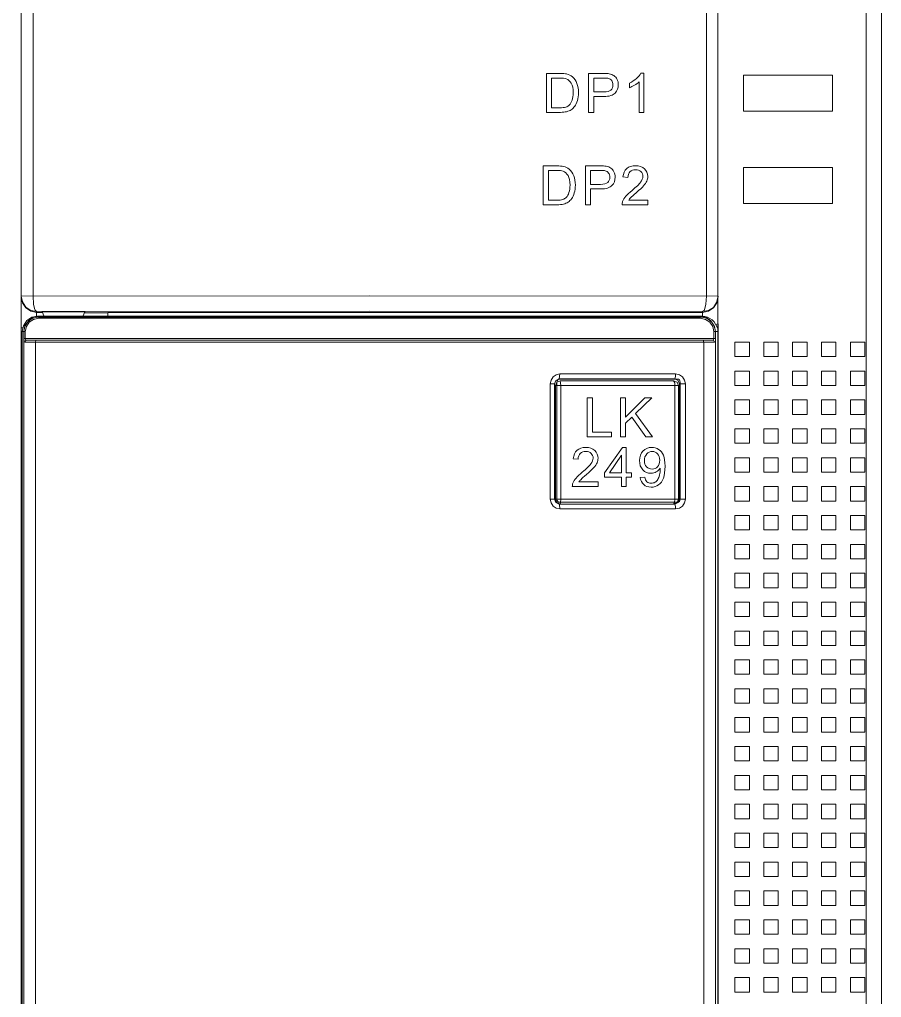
# Model space of a CAD drawing. Header units: millimetres. Extents: x 33157 to 59611, y -29750 to 1750.
# Drawn here: x 54313 to 54357.8, y 377.6 to 428.4 of the extents above; entities that cross this region are included whole.
import ezdxf

# ---------------------------------------------------------------- set-up
doc = ezdxf.new("R2010")
doc.units = ezdxf.units.MM
doc.layers.get('0').update_dxf_attribs({"lineweight": 18})

msp = doc.modelspace()

# ---------------------------------------------------------------- linework, layer by layer
at = {"lineweight": 9}
for p, q in [((54313.099, 478.395), (54313.099, 314.004)), ((54313.718, 478.395), (54313.718, 414.042)), ((54348.704, 478.395), (54348.704, 414.042)), ((54349.307, 478.395), (54349.307, 351.241)), ((54357.001, 474.188), (54357.001, 352.975)), ((54357.801, 473.388), (54357.801, 353.458)), ((54349.307, 414.042), (54349.307, 413.996)), ((54349.322, 414.042), (54349.322, 413.996)), ((54313.899, 413.242), (54313.899, 412.986)), ((54314.019, 412.941), (54314.019, 412.895)), ((54317.61, 413.197), (54317.61, 413.001)), ((54348.387, 412.941), (54348.387, 412.895)), ((54348.507, 413.242), (54348.507, 412.986)), ((54349.322, 412.609), (54349.322, 353.458)), ((54313.159, 412.201), (54313.159, 357.002)), ((54313.235, 412.201), (54313.235, 351.497)), ((54313.31, 412.201), (54313.31, 411.84)), ((54349.096, 412.201), (54349.096, 411.84)), ((54349.171, 412.201), (54349.171, 351.497)), ((54349.307, 412.201), (54349.307, 354.016)), ((54313.853, 411.643), (54313.853, 351.497)), ((54348.568, 411.643), (54348.568, 351.497)), ((54340.587, 409.487), (54340.587, 403.499)), ((54340.813, 409.487), (54340.813, 403.499)), ((54340.859, 409.396), (54340.859, 403.499)), ((54341.145, 409.396), (54341.145, 403.499)), ((54347.059, 409.396), (54347.059, 403.499)), ((54347.255, 409.396), (54347.255, 403.499)), ((54347.301, 409.487), (54347.301, 403.499)), ((54347.617, 409.487), (54347.617, 403.499))]:
    msp.add_line(p, q, dxfattribs=at)
for points in [[(54350.628, 423.649), (54355.26, 423.649), (54355.26, 425.527), (54350.628, 425.527)], [(54350.628, 418.849), (54355.26, 418.849), (54355.26, 420.727), (54350.628, 420.727)]]:
    msp.add_lwpolyline(points, close=True, dxfattribs=at)
for points in [[(54350.187, 410.9), (54350.937, 410.9), (54350.937, 411.65), (54350.187, 411.65)], [(54351.687, 410.9), (54352.437, 410.9), (54352.437, 411.65), (54351.687, 411.65)], [(54353.187, 410.9), (54353.937, 410.9), (54353.937, 411.65), (54353.187, 411.65)], [(54354.687, 410.9), (54355.437, 410.9), (54355.437, 411.65), (54354.687, 411.65)], [(54356.187, 410.9), (54356.937, 410.9), (54356.937, 411.65), (54356.187, 411.65)], [(54350.187, 409.4), (54350.937, 409.4), (54350.937, 410.15), (54350.187, 410.15)], [(54351.687, 409.4), (54352.437, 409.4), (54352.437, 410.15), (54351.687, 410.15)], [(54353.187, 409.4), (54353.937, 409.4), (54353.937, 410.15), (54353.187, 410.15)], [(54354.687, 409.4), (54355.437, 409.4), (54355.437, 410.15), (54354.687, 410.15)], [(54356.187, 409.4), (54356.937, 409.4), (54356.937, 410.15), (54356.187, 410.15)], [(54350.187, 407.9), (54350.937, 407.9), (54350.937, 408.65), (54350.187, 408.65)], [(54351.687, 407.9), (54352.437, 407.9), (54352.437, 408.65), (54351.687, 408.65)], [(54353.187, 407.9), (54353.937, 407.9), (54353.937, 408.65), (54353.187, 408.65)], [(54354.687, 407.9), (54355.437, 407.9), (54355.437, 408.65), (54354.687, 408.65)], [(54356.187, 407.9), (54356.937, 407.9), (54356.937, 408.65), (54356.187, 408.65)], [(54350.187, 406.4), (54350.937, 406.4), (54350.937, 407.15), (54350.187, 407.15)], [(54351.687, 406.4), (54352.437, 406.4), (54352.437, 407.15), (54351.687, 407.15)], [(54353.187, 406.4), (54353.937, 406.4), (54353.937, 407.15), (54353.187, 407.15)], [(54354.687, 406.4), (54355.437, 406.4), (54355.437, 407.15), (54354.687, 407.15)], [(54356.187, 406.4), (54356.937, 406.4), (54356.937, 407.15), (54356.187, 407.15)], [(54350.187, 404.9), (54350.937, 404.9), (54350.937, 405.65), (54350.187, 405.65)], [(54351.687, 404.9), (54352.437, 404.9), (54352.437, 405.65), (54351.687, 405.65)], [(54353.187, 404.9), (54353.937, 404.9), (54353.937, 405.65), (54353.187, 405.65)], [(54354.687, 404.9), (54355.437, 404.9), (54355.437, 405.65), (54354.687, 405.65)], [(54356.187, 404.9), (54356.937, 404.9), (54356.937, 405.65), (54356.187, 405.65)], [(54350.187, 403.4), (54350.937, 403.4), (54350.937, 404.15), (54350.187, 404.15)], [(54351.687, 403.4), (54352.437, 403.4), (54352.437, 404.15), (54351.687, 404.15)], [(54353.187, 403.4), (54353.937, 403.4), (54353.937, 404.15), (54353.187, 404.15)], [(54354.687, 403.4), (54355.437, 403.4), (54355.437, 404.15), (54354.687, 404.15)], [(54356.187, 403.4), (54356.937, 403.4), (54356.937, 404.15), (54356.187, 404.15)], [(54350.187, 401.9), (54350.937, 401.9), (54350.937, 402.65), (54350.187, 402.65)], [(54351.687, 401.9), (54352.437, 401.9), (54352.437, 402.65), (54351.687, 402.65)], [(54353.187, 401.9), (54353.937, 401.9), (54353.937, 402.65), (54353.187, 402.65)], [(54354.687, 401.9), (54355.437, 401.9), (54355.437, 402.65), (54354.687, 402.65)], [(54356.187, 401.9), (54356.937, 401.9), (54356.937, 402.65), (54356.187, 402.65)], [(54350.187, 400.4), (54350.937, 400.4), (54350.937, 401.15), (54350.187, 401.15)], [(54351.687, 400.4), (54352.437, 400.4), (54352.437, 401.15), (54351.687, 401.15)], [(54353.187, 400.4), (54353.937, 400.4), (54353.937, 401.15), (54353.187, 401.15)], [(54354.687, 400.4), (54355.437, 400.4), (54355.437, 401.15), (54354.687, 401.15)], [(54356.187, 400.4), (54356.937, 400.4), (54356.937, 401.15), (54356.187, 401.15)], [(54350.187, 398.9), (54350.937, 398.9), (54350.937, 399.65), (54350.187, 399.65)], [(54351.687, 398.9), (54352.437, 398.9), (54352.437, 399.65), (54351.687, 399.65)], [(54353.187, 398.9), (54353.937, 398.9), (54353.937, 399.65), (54353.187, 399.65)], [(54354.687, 398.9), (54355.437, 398.9), (54355.437, 399.65), (54354.687, 399.65)], [(54356.187, 398.9), (54356.937, 398.9), (54356.937, 399.65), (54356.187, 399.65)], [(54350.187, 397.4), (54350.937, 397.4), (54350.937, 398.15), (54350.187, 398.15)], [(54351.687, 397.4), (54352.437, 397.4), (54352.437, 398.15), (54351.687, 398.15)], [(54353.187, 397.4), (54353.937, 397.4), (54353.937, 398.15), (54353.187, 398.15)], [(54354.687, 397.4), (54355.437, 397.4), (54355.437, 398.15), (54354.687, 398.15)], [(54356.187, 397.4), (54356.937, 397.4), (54356.937, 398.15), (54356.187, 398.15)], [(54350.187, 395.9), (54350.937, 395.9), (54350.937, 396.65), (54350.187, 396.65)], [(54351.687, 395.9), (54352.437, 395.9), (54352.437, 396.65), (54351.687, 396.65)], [(54353.187, 395.9), (54353.937, 395.9), (54353.937, 396.65), (54353.187, 396.65)], [(54354.687, 395.9), (54355.437, 395.9), (54355.437, 396.65), (54354.687, 396.65)], [(54356.187, 395.9), (54356.937, 395.9), (54356.937, 396.65), (54356.187, 396.65)], [(54350.187, 394.4), (54350.937, 394.4), (54350.937, 395.15), (54350.187, 395.15)], [(54351.687, 394.4), (54352.437, 394.4), (54352.437, 395.15), (54351.687, 395.15)], [(54353.187, 394.4), (54353.937, 394.4), (54353.937, 395.15), (54353.187, 395.15)], [(54354.687, 394.4), (54355.437, 394.4), (54355.437, 395.15), (54354.687, 395.15)], [(54356.187, 394.4), (54356.937, 394.4), (54356.937, 395.15), (54356.187, 395.15)], [(54350.187, 392.9), (54350.937, 392.9), (54350.937, 393.65), (54350.187, 393.65)], [(54351.687, 392.9), (54352.437, 392.9), (54352.437, 393.65), (54351.687, 393.65)], [(54353.187, 392.9), (54353.937, 392.9), (54353.937, 393.65), (54353.187, 393.65)], [(54354.687, 392.9), (54355.437, 392.9), (54355.437, 393.65), (54354.687, 393.65)], [(54356.187, 392.9), (54356.937, 392.9), (54356.937, 393.65), (54356.187, 393.65)], [(54350.187, 391.4), (54350.937, 391.4), (54350.937, 392.15), (54350.187, 392.15)], [(54351.687, 391.4), (54352.437, 391.4), (54352.437, 392.15), (54351.687, 392.15)], [(54353.187, 391.4), (54353.937, 391.4), (54353.937, 392.15), (54353.187, 392.15)], [(54354.687, 391.4), (54355.437, 391.4), (54355.437, 392.15), (54354.687, 392.15)], [(54356.187, 391.4), (54356.937, 391.4), (54356.937, 392.15), (54356.187, 392.15)], [(54350.187, 389.9), (54350.937, 389.9), (54350.937, 390.65), (54350.187, 390.65)], [(54351.687, 389.9), (54352.437, 389.9), (54352.437, 390.65), (54351.687, 390.65)], [(54353.187, 389.9), (54353.937, 389.9), (54353.937, 390.65), (54353.187, 390.65)], [(54354.687, 389.9), (54355.437, 389.9), (54355.437, 390.65), (54354.687, 390.65)], [(54356.187, 389.9), (54356.937, 389.9), (54356.937, 390.65), (54356.187, 390.65)], [(54350.187, 388.4), (54350.937, 388.4), (54350.937, 389.15), (54350.187, 389.15)], [(54351.687, 388.4), (54352.437, 388.4), (54352.437, 389.15), (54351.687, 389.15)], [(54353.187, 388.4), (54353.937, 388.4), (54353.937, 389.15), (54353.187, 389.15)], [(54354.687, 388.4), (54355.437, 388.4), (54355.437, 389.15), (54354.687, 389.15)], [(54356.187, 388.4), (54356.937, 388.4), (54356.937, 389.15), (54356.187, 389.15)], [(54350.187, 386.9), (54350.937, 386.9), (54350.937, 387.65), (54350.187, 387.65)], [(54351.687, 386.9), (54352.437, 386.9), (54352.437, 387.65), (54351.687, 387.65)], [(54353.187, 386.9), (54353.937, 386.9), (54353.937, 387.65), (54353.187, 387.65)], [(54354.687, 386.9), (54355.437, 386.9), (54355.437, 387.65), (54354.687, 387.65)], [(54356.187, 386.9), (54356.937, 386.9), (54356.937, 387.65), (54356.187, 387.65)], [(54350.187, 385.4), (54350.937, 385.4), (54350.937, 386.15), (54350.187, 386.15)], [(54351.687, 385.4), (54352.437, 385.4), (54352.437, 386.15), (54351.687, 386.15)], [(54353.187, 385.4), (54353.937, 385.4), (54353.937, 386.15), (54353.187, 386.15)], [(54354.687, 385.4), (54355.437, 385.4), (54355.437, 386.15), (54354.687, 386.15)], [(54356.187, 385.4), (54356.937, 385.4), (54356.937, 386.15), (54356.187, 386.15)], [(54350.187, 383.9), (54350.937, 383.9), (54350.937, 384.65), (54350.187, 384.65)], [(54351.687, 383.9), (54352.437, 383.9), (54352.437, 384.65), (54351.687, 384.65)], [(54353.187, 383.9), (54353.937, 383.9), (54353.937, 384.65), (54353.187, 384.65)], [(54354.687, 383.9), (54355.437, 383.9), (54355.437, 384.65), (54354.687, 384.65)], [(54356.187, 383.9), (54356.937, 383.9), (54356.937, 384.65), (54356.187, 384.65)], [(54350.187, 382.4), (54350.937, 382.4), (54350.937, 383.15), (54350.187, 383.15)], [(54351.687, 382.4), (54352.437, 382.4), (54352.437, 383.15), (54351.687, 383.15)], [(54353.187, 382.4), (54353.937, 382.4), (54353.937, 383.15), (54353.187, 383.15)], [(54354.687, 382.4), (54355.437, 382.4), (54355.437, 383.15), (54354.687, 383.15)], [(54356.187, 382.4), (54356.937, 382.4), (54356.937, 383.15), (54356.187, 383.15)], [(54350.187, 380.9), (54350.937, 380.9), (54350.937, 381.65), (54350.187, 381.65)], [(54351.687, 380.9), (54352.437, 380.9), (54352.437, 381.65), (54351.687, 381.65)], [(54353.187, 380.9), (54353.937, 380.9), (54353.937, 381.65), (54353.187, 381.65)], [(54354.687, 380.9), (54355.437, 380.9), (54355.437, 381.65), (54354.687, 381.65)], [(54356.187, 380.9), (54356.937, 380.9), (54356.937, 381.65), (54356.187, 381.65)], [(54350.187, 379.4), (54350.937, 379.4), (54350.937, 380.15), (54350.187, 380.15)], [(54351.687, 379.4), (54352.437, 379.4), (54352.437, 380.15), (54351.687, 380.15)], [(54353.187, 379.4), (54353.937, 379.4), (54353.937, 380.15), (54353.187, 380.15)], [(54354.687, 379.4), (54355.437, 379.4), (54355.437, 380.15), (54354.687, 380.15)], [(54356.187, 379.4), (54356.937, 379.4), (54356.937, 380.15), (54356.187, 380.15)], [(54350.187, 377.9), (54350.937, 377.9), (54350.937, 378.65), (54350.187, 378.65)], [(54351.687, 377.9), (54352.437, 377.9), (54352.437, 378.65), (54351.687, 378.65)], [(54353.187, 377.9), (54353.937, 377.9), (54353.937, 378.65), (54353.187, 378.65)], [(54354.687, 377.9), (54355.437, 377.9), (54355.437, 378.65), (54354.687, 378.65)], [(54356.187, 377.9), (54356.937, 377.9), (54356.937, 378.65), (54356.187, 378.65)]]:
    msp.add_lwpolyline(points, close=True)
for points, knots in [([(54340.389, 423.587), (54340.389, 423.587), (54340.389, 425.608), (54340.389, 425.608), (54340.389, 425.608), (54341.085, 425.608), (54341.085, 425.608), (54341.242, 425.608), (54341.362, 425.598), (54341.445, 425.579), (54341.561, 425.552), (54341.659, 425.504), (54341.741, 425.434), (54341.848, 425.344), (54341.928, 425.229), (54341.98, 425.089), (54342.033, 424.949), (54342.06, 424.788), (54342.06, 424.608), (54342.06, 424.455), (54342.042, 424.319), (54342.006, 424.2), (54341.97, 424.082), (54341.924, 423.983), (54341.868, 423.906), (54341.812, 423.828), (54341.751, 423.767), (54341.684, 423.723), (54341.618, 423.678), (54341.537, 423.644), (54341.443, 423.621), (54341.349, 423.598), (54341.24, 423.587), (54341.118, 423.587), (54341.118, 423.587), (54340.389, 423.587), (54340.389, 423.587)], [0, 0, 0, 0, 137056.97813, 137056.97813, 137056.97813, 274113.956261, 274113.956261, 274113.956261, 411170.934391, 411170.934391, 411170.934391, 548227.912521, 548227.912521, 548227.912521, 685284.890652, 685284.890652, 685284.890652, 822341.868782, 822341.868782, 822341.868782, 959398.846912, 959398.846912, 959398.846912, 1096455.825042, 1096455.825042, 1096455.825042, 1233512.803173, 1233512.803173, 1233512.803173, 1370569.781303, 1370569.781303, 1370569.781303, 1507626.759433, 1507626.759433, 1507626.759433, 1644683.737564, 1644683.737564, 1644683.737564, 1644683.737564]), ([(54342.584, 423.587), (54342.584, 423.587), (54342.584, 425.608), (54342.584, 425.608), (54342.584, 425.608), (54343.347, 425.608), (54343.347, 425.608), (54343.481, 425.608), (54343.583, 425.601), (54343.654, 425.588), (54343.754, 425.572), (54343.837, 425.54), (54343.904, 425.494), (54343.971, 425.448), (54344.026, 425.383), (54344.066, 425.3), (54344.107, 425.216), (54344.128, 425.125), (54344.128, 425.024), (54344.128, 424.853), (54344.073, 424.708), (54343.963, 424.589), (54343.854, 424.47), (54343.656, 424.411), (54343.37, 424.411), (54343.37, 424.411), (54342.852, 424.411), (54342.852, 424.411), (54342.852, 424.411), (54342.852, 423.587), (54342.852, 423.587), (54342.852, 423.587), (54342.584, 423.587), (54342.584, 423.587)], [0, 0, 0, 0, 137661.056977, 137661.056977, 137661.056977, 275322.113955, 275322.113955, 275322.113955, 412983.170932, 412983.170932, 412983.170932, 550644.227909, 550644.227909, 550644.227909, 688305.284887, 688305.284887, 688305.284887, 825966.341864, 825966.341864, 825966.341864, 963627.398842, 963627.398842, 963627.398842, 1101288.455819, 1101288.455819, 1101288.455819, 1238949.512796, 1238949.512796, 1238949.512796, 1376610.569774, 1376610.569774, 1376610.569774, 1514271.626751, 1514271.626751, 1514271.626751, 1514271.626751]), ([(54345.456, 423.587), (54345.456, 423.587), (54345.207, 423.587), (54345.207, 423.587), (54345.207, 423.587), (54345.207, 425.168), (54345.207, 425.168), (54345.148, 425.111), (54345.069, 425.054), (54344.972, 424.997), (54344.875, 424.94), (54344.788, 424.897), (54344.711, 424.869), (54344.711, 424.869), (54344.711, 425.109), (54344.711, 425.109), (54344.849, 425.174), (54344.971, 425.253), (54345.075, 425.346), (54345.179, 425.439), (54345.252, 425.529), (54345.296, 425.616), (54345.296, 425.616), (54345.456, 425.616), (54345.456, 425.616), (54345.456, 425.616), (54345.456, 423.587), (54345.456, 423.587)], [0, 0, 0, 0, 139217.841825, 139217.841825, 139217.841825, 278435.683649, 278435.683649, 278435.683649, 417653.525474, 417653.525474, 417653.525474, 556871.367299, 556871.367299, 556871.367299, 696089.209123, 696089.209123, 696089.209123, 835307.050948, 835307.050948, 835307.050948, 974524.892773, 974524.892773, 974524.892773, 1113742.734597, 1113742.734597, 1113742.734597, 1252960.576422, 1252960.576422, 1252960.576422, 1252960.576422]), ([(54340.657, 423.824), (54340.657, 423.824), (54341.088, 423.824), (54341.088, 423.824), (54341.221, 423.824), (54341.325, 423.836), (54341.401, 423.861), (54341.477, 423.886), (54341.537, 423.921), (54341.582, 423.966), (54341.645, 424.03), (54341.695, 424.115), (54341.73, 424.222), (54341.765, 424.33), (54341.783, 424.459), (54341.783, 424.612), (54341.783, 424.824), (54341.748, 424.987), (54341.679, 425.101), (54341.61, 425.214), (54341.526, 425.291), (54341.427, 425.329), (54341.355, 425.357), (54341.24, 425.371), (54341.081, 425.371), (54341.081, 425.371), (54340.657, 425.371), (54340.657, 425.371), (54340.657, 425.371), (54340.657, 423.824), (54340.657, 423.824)], [0, 0, 0, 0, 138335.965134, 138335.965134, 138335.965134, 276671.930268, 276671.930268, 276671.930268, 415007.895402, 415007.895402, 415007.895402, 553343.860536, 553343.860536, 553343.860536, 691679.82567, 691679.82567, 691679.82567, 830015.790804, 830015.790804, 830015.790804, 968351.755938, 968351.755938, 968351.755938, 1106687.721072, 1106687.721072, 1106687.721072, 1245023.686206, 1245023.686206, 1245023.686206, 1383359.65134, 1383359.65134, 1383359.65134, 1383359.65134]), ([(54342.852, 424.648), (54342.852, 424.648), (54343.374, 424.648), (54343.374, 424.648), (54343.547, 424.648), (54343.669, 424.68), (54343.742, 424.745), (54343.815, 424.809), (54343.851, 424.899), (54343.851, 425.016), (54343.851, 425.101), (54343.83, 425.173), (54343.787, 425.233), (54343.744, 425.293), (54343.688, 425.333), (54343.618, 425.353), (54343.573, 425.364), (54343.49, 425.371), (54343.369, 425.371), (54343.369, 425.371), (54342.852, 425.371), (54342.852, 425.371), (54342.852, 425.371), (54342.852, 424.648), (54342.852, 424.648)], [0, 0, 0, 0, 140254.702383, 140254.702383, 140254.702383, 280509.404765, 280509.404765, 280509.404765, 420764.107148, 420764.107148, 420764.107148, 561018.80953, 561018.80953, 561018.80953, 701273.511913, 701273.511913, 701273.511913, 841528.214295, 841528.214295, 841528.214295, 981782.916678, 981782.916678, 981782.916678, 1122037.619061, 1122037.619061, 1122037.619061, 1122037.619061]), ([(54340.225, 418.787), (54340.225, 418.787), (54340.225, 420.808), (54340.225, 420.808), (54340.225, 420.808), (54340.921, 420.808), (54340.921, 420.808), (54341.079, 420.808), (54341.198, 420.798), (54341.281, 420.779), (54341.397, 420.752), (54341.496, 420.704), (54341.578, 420.634), (54341.684, 420.544), (54341.764, 420.429), (54341.817, 420.289), (54341.87, 420.149), (54341.896, 419.988), (54341.896, 419.808), (54341.896, 419.655), (54341.878, 419.519), (54341.842, 419.4), (54341.807, 419.282), (54341.761, 419.183), (54341.705, 419.106), (54341.648, 419.028), (54341.587, 418.967), (54341.52, 418.923), (54341.454, 418.878), (54341.373, 418.844), (54341.279, 418.821), (54341.185, 418.798), (54341.077, 418.787), (54340.954, 418.787), (54340.954, 418.787), (54340.225, 418.787), (54340.225, 418.787)], [0, 0, 0, 0, 137062.573328, 137062.573328, 137062.573328, 274125.146657, 274125.146657, 274125.146657, 411187.719985, 411187.719985, 411187.719985, 548250.293314, 548250.293314, 548250.293314, 685312.866642, 685312.866642, 685312.866642, 822375.43997, 822375.43997, 822375.43997, 959438.013299, 959438.013299, 959438.013299, 1096500.586627, 1096500.586627, 1096500.586627, 1233563.159956, 1233563.159956, 1233563.159956, 1370625.733284, 1370625.733284, 1370625.733284, 1507688.306612, 1507688.306612, 1507688.306612, 1644750.879941, 1644750.879941, 1644750.879941, 1644750.879941]), ([(54340.493, 419.024), (54340.493, 419.024), (54340.924, 419.024), (54340.924, 419.024), (54341.057, 419.024), (54341.162, 419.036), (54341.237, 419.061), (54341.313, 419.086), (54341.373, 419.121), (54341.419, 419.166), (54341.482, 419.23), (54341.531, 419.315), (54341.566, 419.422), (54341.602, 419.53), (54341.619, 419.659), (54341.619, 419.812), (54341.619, 420.024), (54341.585, 420.187), (54341.515, 420.301), (54341.446, 420.414), (54341.362, 420.491), (54341.263, 420.529), (54341.191, 420.557), (54341.076, 420.571), (54340.917, 420.571), (54340.917, 420.571), (54340.493, 420.571), (54340.493, 420.571), (54340.493, 420.571), (54340.493, 419.024), (54340.493, 419.024)], [0, 0, 0, 0, 138341.612361, 138341.612361, 138341.612361, 276683.224722, 276683.224722, 276683.224722, 415024.837083, 415024.837083, 415024.837083, 553366.449444, 553366.449444, 553366.449444, 691708.061805, 691708.061805, 691708.061805, 830049.674166, 830049.674166, 830049.674166, 968391.286527, 968391.286527, 968391.286527, 1106732.898888, 1106732.898888, 1106732.898888, 1245074.511249, 1245074.511249, 1245074.511249, 1383416.12361, 1383416.12361, 1383416.12361, 1383416.12361]), ([(54342.42, 418.787), (54342.42, 418.787), (54342.42, 420.808), (54342.42, 420.808), (54342.42, 420.808), (54343.183, 420.808), (54343.183, 420.808), (54343.317, 420.808), (54343.42, 420.801), (54343.491, 420.788), (54343.59, 420.772), (54343.673, 420.74), (54343.74, 420.694), (54343.808, 420.648), (54343.862, 420.583), (54343.903, 420.5), (54343.944, 420.416), (54343.964, 420.325), (54343.964, 420.224), (54343.964, 420.053), (54343.909, 419.908), (54343.8, 419.789), (54343.691, 419.67), (54343.493, 419.611), (54343.207, 419.611), (54343.207, 419.611), (54342.688, 419.611), (54342.688, 419.611), (54342.688, 419.611), (54342.688, 418.787), (54342.688, 418.787), (54342.688, 418.787), (54342.42, 418.787), (54342.42, 418.787)], [0, 0, 0, 0, 137666.45882, 137666.45882, 137666.45882, 275332.91764, 275332.91764, 275332.91764, 412999.376459, 412999.376459, 412999.376459, 550665.835279, 550665.835279, 550665.835279, 688332.294099, 688332.294099, 688332.294099, 825998.752919, 825998.752919, 825998.752919, 963665.211738, 963665.211738, 963665.211738, 1101331.670558, 1101331.670558, 1101331.670558, 1238998.129378, 1238998.129378, 1238998.129378, 1376664.588198, 1376664.588198, 1376664.588198, 1514331.047017, 1514331.047017, 1514331.047017, 1514331.047017]), ([(54342.688, 419.848), (54342.688, 419.848), (54343.21, 419.848), (54343.21, 419.848), (54343.383, 419.848), (54343.506, 419.88), (54343.579, 419.945), (54343.651, 420.009), (54343.687, 420.099), (54343.687, 420.216), (54343.687, 420.301), (54343.666, 420.373), (54343.623, 420.433), (54343.581, 420.493), (54343.524, 420.533), (54343.454, 420.553), (54343.409, 420.564), (54343.326, 420.571), (54343.205, 420.571), (54343.205, 420.571), (54342.688, 420.571), (54342.688, 420.571), (54342.688, 420.571), (54342.688, 419.848), (54342.688, 419.848)], [0, 0, 0, 0, 140260.427582, 140260.427582, 140260.427582, 280520.855164, 280520.855164, 280520.855164, 420781.282746, 420781.282746, 420781.282746, 561041.710328, 561041.710328, 561041.710328, 701302.13791, 701302.13791, 701302.13791, 841562.565492, 841562.565492, 841562.565492, 981822.993074, 981822.993074, 981822.993074, 1122083.420656, 1122083.420656, 1122083.420656, 1122083.420656]), ([(54345.662, 419.024), (54345.662, 419.024), (54345.662, 418.787), (54345.662, 418.787), (54345.662, 418.787), (54344.324, 418.787), (54344.324, 418.787), (54344.322, 418.847), (54344.332, 418.904), (54344.353, 418.96), (54344.387, 419.05), (54344.442, 419.14), (54344.518, 419.228), (54344.594, 419.316), (54344.702, 419.418), (54344.843, 419.533), (54345.061, 419.713), (54345.21, 419.856), (54345.288, 419.961), (54345.366, 420.066), (54345.405, 420.166), (54345.405, 420.26), (54345.405, 420.358), (54345.37, 420.441), (54345.299, 420.509), (54345.228, 420.576), (54345.136, 420.61), (54345.023, 420.61), (54344.903, 420.61), (54344.807, 420.574), (54344.735, 420.503), (54344.663, 420.432), (54344.627, 420.333), (54344.626, 420.207), (54344.626, 420.207), (54344.372, 420.232), (54344.372, 420.232), (54344.389, 420.422), (54344.455, 420.567), (54344.569, 420.667), (54344.683, 420.766), (54344.836, 420.816), (54345.029, 420.816), (54345.222, 420.816), (54345.376, 420.762), (54345.489, 420.655), (54345.602, 420.547), (54345.659, 420.413), (54345.659, 420.254), (54345.659, 420.174), (54345.642, 420.094), (54345.609, 420.016), (54345.576, 419.937), (54345.521, 419.855), (54345.444, 419.769), (54345.367, 419.683), (54345.24, 419.564), (54345.062, 419.413), (54344.913, 419.288), (54344.817, 419.203), (54344.775, 419.159), (54344.732, 419.114), (54344.697, 419.069), (54344.67, 419.024), (54344.67, 419.024), (54345.662, 419.024), (54345.662, 419.024)], [0, 0, 0, 0, 134171.656244, 134171.656244, 134171.656244, 268343.312488, 268343.312488, 268343.312488, 402514.968732, 402514.968732, 402514.968732, 536686.624976, 536686.624976, 536686.624976, 670858.28122, 670858.28122, 670858.28122, 805029.937464, 805029.937464, 805029.937464, 939201.593708, 939201.593708, 939201.593708, 1073373.249952, 1073373.249952, 1073373.249952, 1207544.906196, 1207544.906196, 1207544.906196, 1341716.56244, 1341716.56244, 1341716.56244, 1475888.218684, 1475888.218684, 1475888.218684, 1610059.874928, 1610059.874928, 1610059.874928, 1744231.531172, 1744231.531172, 1744231.531172, 1878403.187415, 1878403.187415, 1878403.187415, 2012574.843659, 2012574.843659, 2012574.843659, 2146746.499903, 2146746.499903, 2146746.499903, 2280918.156147, 2280918.156147, 2280918.156147, 2415089.812391, 2415089.812391, 2415089.812391, 2549261.468635, 2549261.468635, 2549261.468635, 2683433.124879, 2683433.124879, 2683433.124879, 2817604.781123, 2817604.781123, 2817604.781123, 2951776.437367, 2951776.437367, 2951776.437367, 2951776.437367]), ([(54342.511, 406.738), (54342.511, 406.738), (54342.511, 408.758), (54342.511, 408.758), (54342.511, 408.758), (54342.779, 408.758), (54342.779, 408.758), (54342.779, 408.758), (54342.779, 406.975), (54342.779, 406.975), (54342.779, 406.975), (54343.773, 406.975), (54343.773, 406.975), (54343.773, 406.975), (54343.773, 406.738), (54343.773, 406.738), (54343.773, 406.738), (54342.511, 406.738), (54342.511, 406.738)], [0, 0, 0, 0, 143463.139771, 143463.139771, 143463.139771, 286926.279541, 286926.279541, 286926.279541, 430389.419312, 430389.419312, 430389.419312, 573852.559083, 573852.559083, 573852.559083, 717315.698853, 717315.698853, 717315.698853, 860778.838624, 860778.838624, 860778.838624, 860778.838624]), ([(54344.238, 406.738), (54344.238, 406.738), (54344.238, 408.758), (54344.238, 408.758), (54344.238, 408.758), (54344.506, 408.758), (54344.506, 408.758), (54344.506, 408.758), (54344.506, 407.756), (54344.506, 407.756), (54344.506, 407.756), (54345.509, 408.758), (54345.509, 408.758), (54345.509, 408.758), (54345.872, 408.758), (54345.872, 408.758), (54345.872, 408.758), (54345.024, 407.939), (54345.024, 407.939), (54345.024, 407.939), (54345.908, 406.738), (54345.908, 406.738), (54345.908, 406.738), (54345.556, 406.738), (54345.556, 406.738), (54345.556, 406.738), (54344.836, 407.757), (54344.836, 407.757), (54344.836, 407.757), (54344.506, 407.438), (54344.506, 407.438), (54344.506, 407.438), (54344.506, 406.738), (54344.506, 406.738), (54344.506, 406.738), (54344.238, 406.738), (54344.238, 406.738)], [0, 0, 0, 0, 137085.266643, 137085.266643, 137085.266643, 274170.533286, 274170.533286, 274170.533286, 411255.799929, 411255.799929, 411255.799929, 548341.066573, 548341.066573, 548341.066573, 685426.333216, 685426.333216, 685426.333216, 822511.599859, 822511.599859, 822511.599859, 959596.866502, 959596.866502, 959596.866502, 1096682.133145, 1096682.133145, 1096682.133145, 1233767.399788, 1233767.399788, 1233767.399788, 1370852.666431, 1370852.666431, 1370852.666431, 1507937.933075, 1507937.933075, 1507937.933075, 1645023.199718, 1645023.199718, 1645023.199718, 1645023.199718]), ([(54343.077, 404.392), (54343.077, 404.392), (54343.077, 404.155), (54343.077, 404.155), (54343.077, 404.155), (54341.739, 404.155), (54341.739, 404.155), (54341.738, 404.214), (54341.747, 404.272), (54341.769, 404.327), (54341.803, 404.418), (54341.858, 404.508), (54341.934, 404.596), (54342.009, 404.684), (54342.118, 404.785), (54342.258, 404.901), (54342.477, 405.081), (54342.626, 405.223), (54342.703, 405.329), (54342.781, 405.434), (54342.82, 405.534), (54342.82, 405.628), (54342.82, 405.726), (54342.785, 405.809), (54342.715, 405.877), (54342.644, 405.944), (54342.552, 405.978), (54342.438, 405.978), (54342.319, 405.978), (54342.223, 405.942), (54342.151, 405.87), (54342.079, 405.799), (54342.042, 405.701), (54342.041, 405.574), (54342.041, 405.574), (54341.787, 405.6), (54341.787, 405.6), (54341.805, 405.79), (54341.871, 405.934), (54341.985, 406.034), (54342.099, 406.134), (54342.252, 406.184), (54342.444, 406.184), (54342.638, 406.184), (54342.792, 406.13), (54342.905, 406.022), (54343.018, 405.915), (54343.074, 405.781), (54343.074, 405.622), (54343.074, 405.541), (54343.058, 405.462), (54343.025, 405.384), (54342.992, 405.305), (54342.937, 405.223), (54342.86, 405.136), (54342.783, 405.05), (54342.655, 404.931), (54342.477, 404.781), (54342.328, 404.655), (54342.232, 404.571), (54342.19, 404.526), (54342.148, 404.481), (54342.113, 404.437), (54342.085, 404.392), (54342.085, 404.392), (54343.077, 404.392), (54343.077, 404.392)], [0, 0, 0, 0, 134183.188328, 134183.188328, 134183.188328, 268366.376655, 268366.376655, 268366.376655, 402549.564983, 402549.564983, 402549.564983, 536732.75331, 536732.75331, 536732.75331, 670915.941638, 670915.941638, 670915.941638, 805099.129965, 805099.129965, 805099.129965, 939282.318293, 939282.318293, 939282.318293, 1073465.50662, 1073465.50662, 1073465.50662, 1207648.694948, 1207648.694948, 1207648.694948, 1341831.883275, 1341831.883275, 1341831.883275, 1476015.071603, 1476015.071603, 1476015.071603, 1610198.25993, 1610198.25993, 1610198.25993, 1744381.448258, 1744381.448258, 1744381.448258, 1878564.636585, 1878564.636585, 1878564.636585, 2012747.824913, 2012747.824913, 2012747.824913, 2146931.01324, 2146931.01324, 2146931.01324, 2281114.201568, 2281114.201568, 2281114.201568, 2415297.389895, 2415297.389895, 2415297.389895, 2549480.578223, 2549480.578223, 2549480.578223, 2683663.76655, 2683663.76655, 2683663.76655, 2817846.954878, 2817846.954878, 2817846.954878, 2952030.143205, 2952030.143205, 2952030.143205, 2952030.143205]), ([(54344.296, 404.155), (54344.296, 404.155), (54344.296, 404.637), (54344.296, 404.637), (54344.296, 404.637), (54343.418, 404.637), (54343.418, 404.637), (54343.418, 404.637), (54343.418, 404.866), (54343.418, 404.866), (54343.418, 404.866), (54344.341, 406.175), (54344.341, 406.175), (54344.341, 406.175), (54344.544, 406.175), (54344.544, 406.175), (54344.544, 406.175), (54344.544, 404.866), (54344.544, 404.866), (54344.544, 404.866), (54344.818, 404.866), (54344.818, 404.866), (54344.818, 404.866), (54344.818, 404.637), (54344.818, 404.637), (54344.818, 404.637), (54344.544, 404.637), (54344.544, 404.637), (54344.544, 404.637), (54344.544, 404.155), (54344.544, 404.155), (54344.544, 404.155), (54344.296, 404.155), (54344.296, 404.155)], [0, 0, 0, 0, 137687.68178, 137687.68178, 137687.68178, 275375.363559, 275375.363559, 275375.363559, 413063.045339, 413063.045339, 413063.045339, 550750.727118, 550750.727118, 550750.727118, 688438.408898, 688438.408898, 688438.408898, 826126.090677, 826126.090677, 826126.090677, 963813.772457, 963813.772457, 963813.772457, 1101501.454236, 1101501.454236, 1101501.454236, 1239189.136016, 1239189.136016, 1239189.136016, 1376876.817795, 1376876.817795, 1376876.817795, 1514564.499575, 1514564.499575, 1514564.499575, 1514564.499575]), ([(54345.266, 404.623), (54345.266, 404.623), (54345.503, 404.643), (54345.503, 404.643), (54345.523, 404.531), (54345.562, 404.45), (54345.618, 404.4), (54345.675, 404.349), (54345.748, 404.324), (54345.838, 404.324), (54345.914, 404.324), (54345.981, 404.341), (54346.038, 404.377), (54346.096, 404.411), (54346.143, 404.458), (54346.18, 404.517), (54346.216, 404.575), (54346.246, 404.654), (54346.271, 404.753), (54346.296, 404.853), (54346.308, 404.954), (54346.308, 405.057), (54346.308, 405.068), (54346.308, 405.084), (54346.307, 405.107), (54346.258, 405.028), (54346.19, 404.963), (54346.104, 404.914), (54346.019, 404.865), (54345.926, 404.84), (54345.826, 404.84), (54345.659, 404.84), (54345.518, 404.901), (54345.402, 405.022), (54345.287, 405.143), (54345.229, 405.303), (54345.229, 405.502), (54345.229, 405.707), (54345.289, 405.871), (54345.41, 405.997), (54345.53, 406.121), (54345.681, 406.184), (54345.864, 406.184), (54345.994, 406.184), (54346.114, 406.148), (54346.223, 406.077), (54346.332, 406.007), (54346.414, 405.906), (54346.471, 405.775), (54346.527, 405.644), (54346.555, 405.455), (54346.555, 405.207), (54346.555, 404.949), (54346.528, 404.743), (54346.472, 404.59), (54346.416, 404.437), (54346.332, 404.321), (54346.221, 404.241), (54346.111, 404.161), (54345.982, 404.121), (54345.833, 404.121), (54345.675, 404.121), (54345.546, 404.164), (54345.446, 404.252), (54345.346, 404.34), (54345.286, 404.464), (54345.266, 404.623)], [0, 0, 0, 0, 134193.969187, 134193.969187, 134193.969187, 268387.938374, 268387.938374, 268387.938374, 402581.907561, 402581.907561, 402581.907561, 536775.876748, 536775.876748, 536775.876748, 670969.845935, 670969.845935, 670969.845935, 805163.815123, 805163.815123, 805163.815123, 939357.78431, 939357.78431, 939357.78431, 1073551.753497, 1073551.753497, 1073551.753497, 1207745.722684, 1207745.722684, 1207745.722684, 1341939.691871, 1341939.691871, 1341939.691871, 1476133.661058, 1476133.661058, 1476133.661058, 1610327.630245, 1610327.630245, 1610327.630245, 1744521.599432, 1744521.599432, 1744521.599432, 1878715.568619, 1878715.568619, 1878715.568619, 2012909.537806, 2012909.537806, 2012909.537806, 2147103.506993, 2147103.506993, 2147103.506993, 2281297.476181, 2281297.476181, 2281297.476181, 2415491.445368, 2415491.445368, 2415491.445368, 2549685.414555, 2549685.414555, 2549685.414555, 2683879.383742, 2683879.383742, 2683879.383742, 2818073.352929, 2818073.352929, 2818073.352929, 2952267.322116, 2952267.322116, 2952267.322116, 2952267.322116]), ([(54346.279, 405.514), (54346.279, 405.656), (54346.241, 405.769), (54346.166, 405.853), (54346.091, 405.936), (54346, 405.978), (54345.893, 405.978), (54345.782, 405.978), (54345.686, 405.933), (54345.605, 405.843), (54345.523, 405.753), (54345.483, 405.637), (54345.483, 405.494), (54345.483, 405.365), (54345.522, 405.261), (54345.598, 405.181), (54345.675, 405.1), (54345.771, 405.06), (54345.886, 405.06), (54346, 405.06), (54346.094, 405.1), (54346.168, 405.181), (54346.242, 405.261), (54346.279, 405.372), (54346.279, 405.514)], [0, 0, 0, 0, 140285.479014, 140285.479014, 140285.479014, 280570.958028, 280570.958028, 280570.958028, 420856.437043, 420856.437043, 420856.437043, 561141.916057, 561141.916057, 561141.916057, 701427.395071, 701427.395071, 701427.395071, 841712.874085, 841712.874085, 841712.874085, 981998.3531, 981998.3531, 981998.3531, 1122283.832114, 1122283.832114, 1122283.832114, 1122283.832114]), ([(54344.296, 404.866), (54344.296, 404.866), (54344.296, 405.775), (54344.296, 405.775), (54344.296, 405.775), (54343.662, 404.866), (54343.662, 404.866), (54343.662, 404.866), (54344.296, 404.866), (54344.296, 404.866)], [0, 0, 0, 0, 156299.971368, 156299.971368, 156299.971368, 312599.942736, 312599.942736, 312599.942736, 468899.914104, 468899.914104, 468899.914104, 468899.914104])]:
    msp.add_open_spline(points, degree=3, knots=knots)
for points in [[(54331.203, 414.057), (54331.203, 414.057), (54313.099, 414.042), (54313.099, 414.042)], [(54313.174, 413.695), (54313.174, 413.695), (54313.099, 413.996), (54313.099, 413.996)], [(54331.203, 414.057), (54331.203, 414.057), (54349.307, 414.042), (54349.307, 414.042)], [(54313.899, 413.197), (54313.899, 413.197), (54313.597, 413.257), (54313.597, 413.257)], [(54313.944, 413.001), (54313.944, 413.001), (54348.477, 413.001), (54348.477, 413.001)], [(54331.203, 413.257), (54331.203, 413.257), (54313.899, 413.242), (54313.899, 413.242)], [(54314.019, 412.941), (54314.019, 412.941), (54348.387, 412.941), (54348.387, 412.941)], [(54314.2, 413.197), (54314.2, 413.197), (54313.899, 413.197), (54313.899, 413.197)], [(54313.974, 412.941), (54313.974, 412.941), (54313.959, 412.941), (54313.959, 412.941)], [(54313.974, 412.941), (54313.974, 412.941), (54314.004, 412.986), (54314.004, 412.986)], [(54313.974, 412.941), (54313.974, 412.941), (54314.019, 412.941), (54314.019, 412.941)], [(54314.004, 412.986), (54314.004, 412.986), (54314.034, 413.001), (54314.034, 413.001)], [(54316.418, 413.227), (54316.418, 413.227), (54314.2, 413.227), (54314.2, 413.227)], [(54314.2, 413.227), (54314.2, 413.227), (54314.291, 412.986), (54314.291, 412.986)], [(54316.312, 412.986), (54316.312, 412.986), (54316.418, 413.227), (54316.418, 413.227)], [(54316.418, 413.182), (54316.418, 413.182), (54317.61, 413.182), (54317.61, 413.182)], [(54348.507, 413.197), (54348.507, 413.197), (54317.61, 413.197), (54317.61, 413.197)], [(54348.507, 413.242), (54348.507, 413.242), (54331.203, 413.257), (54331.203, 413.257)], [(54348.402, 412.986), (54348.402, 412.986), (54348.372, 413.001), (54348.372, 413.001)], [(54348.387, 412.941), (54348.387, 412.941), (54348.417, 412.941), (54348.417, 412.941)], [(54348.447, 412.941), (54348.447, 412.941), (54348.402, 412.986), (54348.402, 412.986)], [(54348.417, 412.941), (54348.417, 412.941), (54348.447, 412.941), (54348.447, 412.941)], [(54348.477, 412.941), (54348.477, 412.941), (54348.447, 412.941), (54348.447, 412.941)], [(54348.387, 412.895), (54348.387, 412.895), (54314.019, 412.895), (54314.019, 412.895)], [(54349.201, 412.563), (54349.201, 412.563), (54349.307, 412.609), (54349.307, 412.609)], [(54313.099, 412.398), (54313.099, 412.398), (54313.19, 412.398), (54313.19, 412.398)], [(54313.159, 412.201), (54313.159, 412.201), (54313.31, 412.201), (54313.31, 412.201)], [(54349.096, 412.201), (54349.096, 412.201), (54349.307, 412.201), (54349.307, 412.201)], [(54313.295, 411.643), (54313.295, 411.643), (54349.126, 411.643), (54349.126, 411.643)], [(54313.31, 411.84), (54313.31, 411.84), (54349.171, 411.84), (54349.171, 411.84)], [(54313.386, 411.749), (54313.386, 411.749), (54349.02, 411.749), (54349.02, 411.749)], [(54313.235, 411.84), (54313.235, 411.84), (54313.31, 411.84), (54313.31, 411.84)], [(54313.868, 411.749), (54313.868, 411.749), (54313.853, 411.643), (54313.853, 411.643)], [(54348.538, 411.749), (54348.538, 411.749), (54348.568, 411.643), (54348.568, 411.643)], [(54341.085, 410), (54341.085, 410), (54341.055, 409.743), (54341.055, 409.743)], [(54341.085, 410), (54341.085, 410), (54347.105, 410), (54347.105, 410)], [(54340.587, 409.487), (54340.587, 409.487), (54340.813, 409.487), (54340.813, 409.487)], [(54340.859, 409.396), (54340.859, 409.396), (54347.255, 409.396), (54347.255, 409.396)], [(54341.055, 409.743), (54341.055, 409.743), (54347.059, 409.743), (54347.059, 409.743)], [(54346.999, 409.638), (54346.999, 409.638), (54341.1, 409.638), (54341.1, 409.638)], [(54341.145, 409.396), (54341.145, 409.396), (54341.1, 409.638), (54341.1, 409.638)], [(54347.617, 409.487), (54347.617, 409.487), (54347.301, 409.487), (54347.301, 409.487)], [(54340.587, 403.499), (54340.587, 403.499), (54340.813, 403.499), (54340.813, 403.499)], [(54340.859, 403.499), (54340.859, 403.499), (54347.255, 403.499), (54347.255, 403.499)], [(54341.13, 403.318), (54341.13, 403.318), (54341.1, 403.243), (54341.1, 403.243)], [(54341.145, 403.499), (54341.145, 403.499), (54341.13, 403.318), (54341.13, 403.318)], [(54347.044, 403.318), (54347.044, 403.318), (54346.999, 403.243), (54346.999, 403.243)], [(54347.059, 403.499), (54347.059, 403.499), (54347.044, 403.318), (54347.044, 403.318)], [(54347.617, 403.499), (54347.617, 403.499), (54347.301, 403.499), (54347.301, 403.499)], [(54347.059, 403.243), (54347.059, 403.243), (54341.055, 403.243), (54341.055, 403.243)], [(54341.07, 403.228), (54341.07, 403.228), (54341.055, 403.243), (54341.055, 403.243)], [(54347.105, 403.002), (54347.105, 403.002), (54341.085, 403.002), (54341.085, 403.002)], [(54341.085, 403.002), (54341.085, 403.002), (54341.07, 403.228), (54341.07, 403.228)], [(54341.1, 403.243), (54341.1, 403.243), (54346.999, 403.243), (54346.999, 403.243)]]:
    msp.add_open_spline(points, degree=3, dxfattribs=at)
for points, knots in [([(54313.099, 414.042), (54313.099, 414.042), (54313.174, 413.74), (54313.174, 413.74), (54313.174, 413.74), (54313.34, 413.468), (54313.34, 413.468), (54313.34, 413.468), (54313.597, 413.302), (54313.597, 413.302), (54313.597, 413.302), (54313.899, 413.242), (54313.899, 413.242)], [0, 0, 0, 0, 149756.72906, 149756.72906, 149756.72906, 299513.458119, 299513.458119, 299513.458119, 449270.187179, 449270.187179, 449270.187179, 599026.916238, 599026.916238, 599026.916238, 599026.916238]), ([(54313.899, 413.242), (54313.899, 413.242), (54313.823, 413.318), (54313.823, 413.318), (54313.823, 413.318), (54313.793, 413.408), (54313.793, 413.408), (54313.793, 413.408), (54313.748, 413.619), (54313.748, 413.619), (54313.748, 413.619), (54313.718, 414.042), (54313.718, 414.042)], [0, 0, 0, 0, 149758.718632, 149758.718632, 149758.718632, 299517.437263, 299517.437263, 299517.437263, 449276.155895, 449276.155895, 449276.155895, 599034.874527, 599034.874527, 599034.874527, 599034.874527]), ([(54348.507, 413.197), (54348.507, 413.197), (54348.809, 413.257), (54348.809, 413.257), (54348.809, 413.257), (54349.066, 413.438), (54349.066, 413.438), (54349.066, 413.438), (54349.247, 413.695), (54349.247, 413.695), (54349.247, 413.695), (54349.307, 413.996), (54349.307, 413.996)], [0, 0, 0, 0, 149855.663531, 149855.663531, 149855.663531, 299711.327062, 299711.327062, 299711.327062, 449566.990593, 449566.990593, 449566.990593, 599422.654124, 599422.654124, 599422.654124, 599422.654124]), ([(54348.507, 413.242), (54348.507, 413.242), (54348.809, 413.302), (54348.809, 413.302), (54348.809, 413.302), (54349.066, 413.453), (54349.066, 413.453), (54349.066, 413.453), (54349.232, 413.71), (54349.232, 413.71), (54349.232, 413.71), (54349.307, 413.996), (54349.307, 413.996)], [0, 0, 0, 0, 149855.625022, 149855.625022, 149855.625022, 299711.250044, 299711.250044, 299711.250044, 449566.875066, 449566.875066, 449566.875066, 599422.500087, 599422.500087, 599422.500087, 599422.500087]), ([(54348.704, 414.042), (54348.704, 414.042), (54348.673, 413.619), (54348.673, 413.619), (54348.673, 413.619), (54348.628, 413.408), (54348.628, 413.408), (54348.628, 413.408), (54348.583, 413.302), (54348.583, 413.302), (54348.583, 413.302), (54348.507, 413.242), (54348.507, 413.242)], [0, 0, 0, 0, 149854.477421, 149854.477421, 149854.477421, 299708.954842, 299708.954842, 299708.954842, 449563.432262, 449563.432262, 449563.432262, 599417.909683, 599417.909683, 599417.909683, 599417.909683]), ([(54313.174, 413.695), (54313.174, 413.695), (54313.34, 413.438), (54313.34, 413.438), (54313.34, 413.438), (54313.597, 413.257), (54313.597, 413.257)], [0, 0, 0, 0, 168887.23922, 168887.23922, 168887.23922, 337774.478441, 337774.478441, 337774.478441, 337774.478441]), ([(54314.034, 413.001), (54314.034, 413.001), (54313.733, 412.941), (54313.733, 412.941), (54313.733, 412.941), (54313.476, 412.76), (54313.476, 412.76), (54313.476, 412.76), (54313.295, 412.503), (54313.295, 412.503), (54313.295, 412.503), (54313.235, 412.201), (54313.235, 412.201)], [0, 0, 0, 0, 149758.470341, 149758.470341, 149758.470341, 299516.940683, 299516.940683, 299516.940683, 449275.411024, 449275.411024, 449275.411024, 599033.881365, 599033.881365, 599033.881365, 599033.881365]), ([(54313.235, 412.201), (54313.235, 412.201), (54313.295, 412.473), (54313.295, 412.473), (54313.295, 412.473), (54313.446, 412.714), (54313.446, 412.714), (54313.446, 412.714), (54313.672, 412.88), (54313.672, 412.88), (54313.672, 412.88), (54313.959, 412.941), (54313.959, 412.941)], [0, 0, 0, 0, 149758.522605, 149758.522605, 149758.522605, 299517.045211, 299517.045211, 299517.045211, 449275.567816, 449275.567816, 449275.567816, 599034.090421, 599034.090421, 599034.090421, 599034.090421]), ([(54313.944, 413.001), (54313.944, 413.001), (54313.657, 412.941), (54313.657, 412.941), (54313.657, 412.941), (54313.401, 412.775), (54313.401, 412.775)], [0, 0, 0, 0, 168889.031943, 168889.031943, 168889.031943, 337778.063885, 337778.063885, 337778.063885, 337778.063885]), ([(54349.171, 412.201), (54349.171, 412.201), (54349.111, 412.503), (54349.111, 412.503), (54349.111, 412.503), (54348.93, 412.76), (54348.93, 412.76), (54348.93, 412.76), (54348.673, 412.941), (54348.673, 412.941), (54348.673, 412.941), (54348.372, 413.001), (54348.372, 413.001)], [0, 0, 0, 0, 149856.605436, 149856.605436, 149856.605436, 299713.210872, 299713.210872, 299713.210872, 449569.816308, 449569.816308, 449569.816308, 599426.421744, 599426.421744, 599426.421744, 599426.421744]), ([(54349.307, 412.201), (54349.307, 412.201), (54349.292, 412.337), (54349.292, 412.337), (54349.292, 412.337), (54349.247, 412.473), (54349.247, 412.473), (54349.247, 412.473), (54349.186, 412.594), (54349.186, 412.594), (54349.186, 412.594), (54349.111, 412.714), (54349.111, 412.714), (54349.111, 412.714), (54349.005, 412.805), (54349.005, 412.805), (54349.005, 412.805), (54348.885, 412.88), (54348.885, 412.88), (54348.885, 412.88), (54348.764, 412.941), (54348.764, 412.941), (54348.764, 412.941), (54348.628, 412.986), (54348.628, 412.986), (54348.628, 412.986), (54348.477, 413.001), (54348.477, 413.001)], [0, 0, 0, 0, 139245.054421, 139245.054421, 139245.054421, 278490.108842, 278490.108842, 278490.108842, 417735.163263, 417735.163263, 417735.163263, 556980.217683, 556980.217683, 556980.217683, 696225.272104, 696225.272104, 696225.272104, 835470.326525, 835470.326525, 835470.326525, 974715.380946, 974715.380946, 974715.380946, 1113960.435367, 1113960.435367, 1113960.435367, 1253205.489788, 1253205.489788, 1253205.489788, 1253205.489788]), ([(54348.477, 412.941), (54348.477, 412.941), (54348.749, 412.88), (54348.749, 412.88), (54348.749, 412.88), (54348.975, 412.714), (54348.975, 412.714), (54348.975, 412.714), (54349.126, 412.473), (54349.126, 412.473), (54349.126, 412.473), (54349.171, 412.201), (54349.171, 412.201)], [0, 0, 0, 0, 149856.366496, 149856.366496, 149856.366496, 299712.732991, 299712.732991, 299712.732991, 449569.099487, 449569.099487, 449569.099487, 599425.465983, 599425.465983, 599425.465983, 599425.465983]), ([(54313.159, 412.201), (54313.159, 412.201), (54313.22, 412.503), (54313.22, 412.503), (54313.22, 412.503), (54313.401, 412.775), (54313.401, 412.775)], [0, 0, 0, 0, 168888.533814, 168888.533814, 168888.533814, 337777.067629, 337777.067629, 337777.067629, 337777.067629]), ([(54314.019, 412.895), (54314.019, 412.895), (54313.748, 412.835), (54313.748, 412.835), (54313.748, 412.835), (54313.521, 412.684), (54313.521, 412.684), (54313.521, 412.684), (54313.371, 412.458), (54313.371, 412.458), (54313.371, 412.458), (54313.31, 412.201), (54313.31, 412.201)], [0, 0, 0, 0, 149758.764467, 149758.764467, 149758.764467, 299517.528934, 299517.528934, 299517.528934, 449276.293402, 449276.293402, 449276.293402, 599035.057869, 599035.057869, 599035.057869, 599035.057869]), ([(54349.096, 412.201), (54349.096, 412.201), (54349.036, 412.458), (54349.036, 412.458), (54349.036, 412.458), (54348.885, 412.684), (54348.885, 412.684), (54348.885, 412.684), (54348.658, 412.835), (54348.658, 412.835), (54348.658, 412.835), (54348.387, 412.895), (54348.387, 412.895)], [0, 0, 0, 0, 149856.643312, 149856.643312, 149856.643312, 299713.286624, 299713.286624, 299713.286624, 449569.929937, 449569.929937, 449569.929937, 599426.573249, 599426.573249, 599426.573249, 599426.573249]), ([(54313.235, 411.84), (54313.235, 411.84), (54313.25, 411.734), (54313.25, 411.734), (54313.25, 411.734), (54313.25, 411.674), (54313.25, 411.674), (54313.25, 411.674), (54313.295, 411.643), (54313.295, 411.643)], [0, 0, 0, 0, 156204.710842, 156204.710842, 156204.710842, 312409.421683, 312409.421683, 312409.421683, 468614.132525, 468614.132525, 468614.132525, 468614.132525]), ([(54313.386, 411.749), (54313.386, 411.749), (54313.325, 411.719), (54313.325, 411.719), (54313.325, 411.719), (54313.295, 411.643), (54313.295, 411.643)], [0, 0, 0, 0, 168890.170686, 168890.170686, 168890.170686, 337780.341373, 337780.341373, 337780.341373, 337780.341373]), ([(54313.31, 411.84), (54313.31, 411.84), (54313.325, 411.779), (54313.325, 411.779), (54313.325, 411.779), (54313.386, 411.749), (54313.386, 411.749)], [0, 0, 0, 0, 168890.07897, 168890.07897, 168890.07897, 337780.15794, 337780.15794, 337780.15794, 337780.15794]), ([(54349.02, 411.749), (54349.02, 411.749), (54349.081, 411.779), (54349.081, 411.779), (54349.081, 411.779), (54349.096, 411.84), (54349.096, 411.84)], [0, 0, 0, 0, 169001.641398, 169001.641398, 169001.641398, 338003.282796, 338003.282796, 338003.282796, 338003.282796]), ([(54349.02, 411.749), (54349.02, 411.749), (54349.096, 411.719), (54349.096, 411.719), (54349.096, 411.719), (54349.126, 411.643), (54349.126, 411.643)], [0, 0, 0, 0, 169001.756744, 169001.756744, 169001.756744, 338003.513489, 338003.513489, 338003.513489, 338003.513489]), ([(54349.126, 411.643), (54349.126, 411.643), (54349.156, 411.674), (54349.156, 411.674), (54349.156, 411.674), (54349.171, 411.734), (54349.171, 411.734), (54349.171, 411.734), (54349.171, 411.84), (54349.171, 411.84)], [0, 0, 0, 0, 156308.474033, 156308.474033, 156308.474033, 312616.948065, 312616.948065, 312616.948065, 468925.422098, 468925.422098, 468925.422098, 468925.422098]), ([(54340.587, 409.487), (54340.587, 409.487), (54340.632, 409.683), (54340.632, 409.683), (54340.632, 409.683), (54340.738, 409.849), (54340.738, 409.849), (54340.738, 409.849), (54340.904, 409.954), (54340.904, 409.954), (54340.904, 409.954), (54341.085, 410), (54341.085, 410)], [0, 0, 0, 0, 149838.099883, 149838.099883, 149838.099883, 299676.199767, 299676.199767, 299676.199767, 449514.29965, 449514.29965, 449514.29965, 599352.399533, 599352.399533, 599352.399533, 599352.399533]), ([(54347.105, 410), (54347.105, 410), (54347.105, 409.864), (54347.105, 409.864), (54347.105, 409.864), (54347.059, 409.743), (54347.059, 409.743)], [0, 0, 0, 0, 168998.286815, 168998.286815, 168998.286815, 337996.57363, 337996.57363, 337996.57363, 337996.57363]), ([(54347.105, 410), (54347.105, 410), (54347.301, 409.954), (54347.301, 409.954), (54347.301, 409.954), (54347.466, 409.849), (54347.466, 409.849), (54347.466, 409.849), (54347.572, 409.683), (54347.572, 409.683), (54347.572, 409.683), (54347.617, 409.487), (54347.617, 409.487)], [0, 0, 0, 0, 149856.36823, 149856.36823, 149856.36823, 299712.73646, 299712.73646, 299712.73646, 449569.10469, 449569.10469, 449569.10469, 599425.472919, 599425.472919, 599425.472919, 599425.472919]), ([(54341.055, 409.743), (54341.055, 409.743), (54340.874, 409.668), (54340.874, 409.668), (54340.874, 409.668), (54340.813, 409.487), (54340.813, 409.487)], [0, 0, 0, 0, 168979.226915, 168979.226915, 168979.226915, 337958.45383, 337958.45383, 337958.45383, 337958.45383]), ([(54341.1, 409.638), (54341.1, 409.638), (54340.934, 409.577), (54340.934, 409.577), (54340.934, 409.577), (54340.859, 409.396), (54340.859, 409.396)], [0, 0, 0, 0, 168979.559103, 168979.559103, 168979.559103, 337959.118206, 337959.118206, 337959.118206, 337959.118206]), ([(54341.077, 409.736), (54341.077, 409.736), (54347.203, 409.736), (54347.203, 409.736), (54347.278, 409.736), (54347.34, 409.664), (54347.34, 409.576), (54347.34, 409.576), (54347.34, 403.496), (54347.34, 403.496), (54347.34, 403.408), (54347.278, 403.336), (54347.203, 403.336), (54347.203, 403.336), (54341.077, 403.336), (54341.077, 403.336), (54341.001, 403.336), (54340.94, 403.408), (54340.94, 403.496), (54340.94, 403.496), (54340.94, 409.576), (54340.94, 409.576), (54340.94, 409.664), (54341.001, 409.736), (54341.077, 409.736)], [0, 0, 0, 0, 140269.715112, 140269.715112, 140269.715112, 280539.430225, 280539.430225, 280539.430225, 420809.145337, 420809.145337, 420809.145337, 561078.860449, 561078.860449, 561078.860449, 701348.575562, 701348.575562, 701348.575562, 841618.290674, 841618.290674, 841618.290674, 981888.005787, 981888.005787, 981888.005787, 1122157.720899, 1122157.720899, 1122157.720899, 1122157.720899]), ([(54347.255, 409.396), (54347.255, 409.396), (54347.18, 409.577), (54347.18, 409.577), (54347.18, 409.577), (54346.999, 409.638), (54346.999, 409.638)], [0, 0, 0, 0, 168998.9746, 168998.9746, 168998.9746, 337997.9492, 337997.9492, 337997.9492, 337997.9492]), ([(54347.059, 409.396), (54347.059, 409.396), (54347.059, 409.532), (54347.059, 409.532), (54347.059, 409.532), (54346.999, 409.638), (54346.999, 409.638)], [0, 0, 0, 0, 168998.751285, 168998.751285, 168998.751285, 337997.50257, 337997.50257, 337997.50257, 337997.50257]), ([(54347.301, 409.487), (54347.301, 409.487), (54347.24, 409.668), (54347.24, 409.668), (54347.24, 409.668), (54347.059, 409.743), (54347.059, 409.743)], [0, 0, 0, 0, 168999.014456, 168999.014456, 168999.014456, 337998.028912, 337998.028912, 337998.028912, 337998.028912]), ([(54341.085, 403.002), (54341.085, 403.002), (54340.904, 403.032), (54340.904, 403.032), (54340.904, 403.032), (54340.738, 403.137), (54340.738, 403.137), (54340.738, 403.137), (54340.632, 403.303), (54340.632, 403.303), (54340.632, 403.303), (54340.587, 403.499), (54340.587, 403.499)], [0, 0, 0, 0, 149847.361398, 149847.361398, 149847.361398, 299694.722796, 299694.722796, 299694.722796, 449542.084194, 449542.084194, 449542.084194, 599389.445592, 599389.445592, 599389.445592, 599389.445592]), ([(54340.813, 403.499), (54340.813, 403.499), (54340.874, 403.318), (54340.874, 403.318), (54340.874, 403.318), (54341.055, 403.243), (54341.055, 403.243)], [0, 0, 0, 0, 168988.97716, 168988.97716, 168988.97716, 337977.95432, 337977.95432, 337977.95432, 337977.95432]), ([(54340.859, 403.499), (54340.859, 403.499), (54340.934, 403.318), (54340.934, 403.318), (54340.934, 403.318), (54341.1, 403.243), (54341.1, 403.243)], [0, 0, 0, 0, 168989.139728, 168989.139728, 168989.139728, 337978.279455, 337978.279455, 337978.279455, 337978.279455]), ([(54346.999, 403.243), (54346.999, 403.243), (54347.18, 403.318), (54347.18, 403.318), (54347.18, 403.318), (54347.255, 403.499), (54347.255, 403.499)], [0, 0, 0, 0, 169008.578178, 169008.578178, 169008.578178, 338017.156356, 338017.156356, 338017.156356, 338017.156356]), ([(54347.059, 403.243), (54347.059, 403.243), (54347.24, 403.318), (54347.24, 403.318), (54347.24, 403.318), (54347.301, 403.499), (54347.301, 403.499)], [0, 0, 0, 0, 169008.755703, 169008.755703, 169008.755703, 338017.511406, 338017.511406, 338017.511406, 338017.511406]), ([(54347.617, 403.499), (54347.617, 403.499), (54347.572, 403.303), (54347.572, 403.303), (54347.572, 403.303), (54347.466, 403.137), (54347.466, 403.137), (54347.466, 403.137), (54347.301, 403.032), (54347.301, 403.032), (54347.301, 403.032), (54347.105, 403.002), (54347.105, 403.002)], [0, 0, 0, 0, 149865.617812, 149865.617812, 149865.617812, 299731.235623, 299731.235623, 299731.235623, 449596.853435, 449596.853435, 449596.853435, 599462.471247, 599462.471247, 599462.471247, 599462.471247]), ([(54347.105, 403.002), (54347.105, 403.002), (54347.105, 403.122), (54347.105, 403.122), (54347.105, 403.122), (54347.059, 403.243), (54347.059, 403.243)], [0, 0, 0, 0, 169008.803781, 169008.803781, 169008.803781, 338017.607562, 338017.607562, 338017.607562, 338017.607562])]:
    msp.add_open_spline(points, degree=3, knots=knots, dxfattribs=at)

doc.saveas('drawing.dxf')
